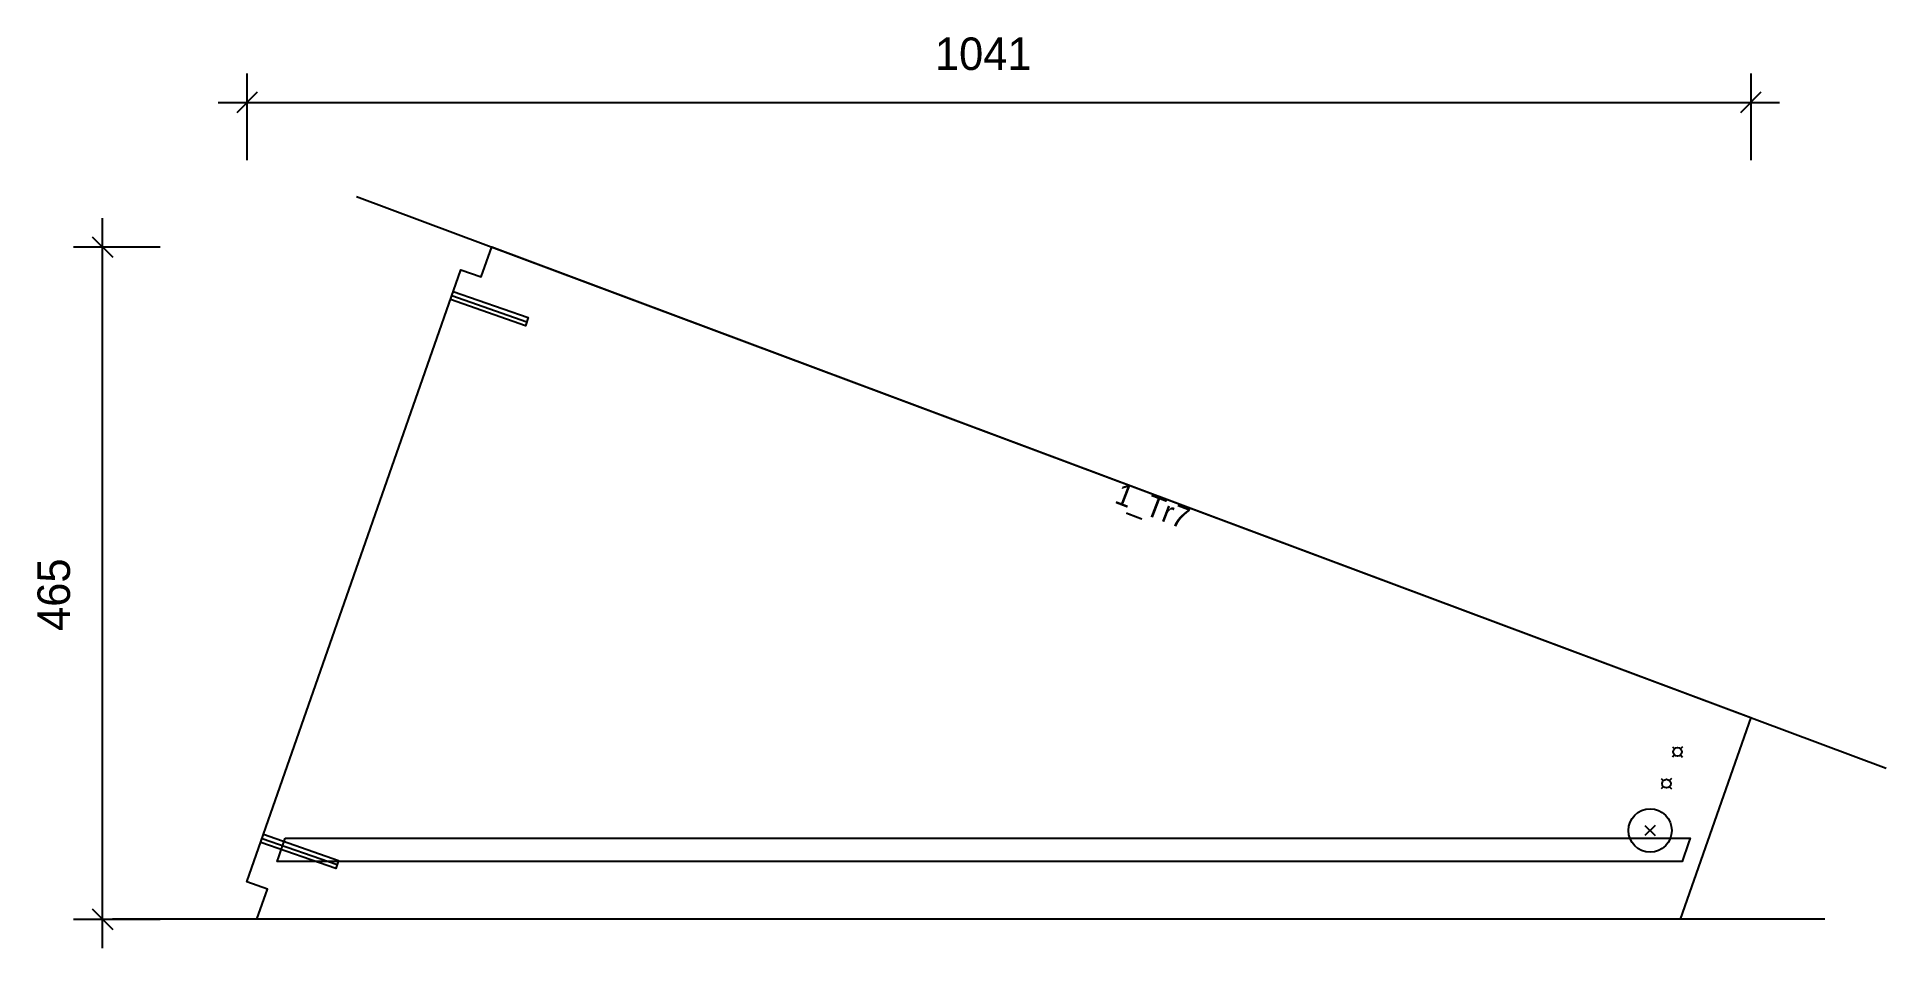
# Model space of a CAD drawing. Header units: millimetres. Extents: x -145 to 1134, y -20 to 611.
import ezdxf
from ezdxf.enums import TextEntityAlignment as Align

# ---------------------------------------------------------------- set-up
doc = ezdxf.new("R2010")
doc.units = ezdxf.units.MM
for name, color, linetype in [('CONTOUR', 7, 'CONTINUOUS'), ('CUT_RISER', 7, 'CONTINUOUS'), ('DIMLINES', 7, 'CONTINUOUS'), ('DIMLINESTEXT', 7, 'CONTINUOUS'), ('DRILLINGSOTHER', 7, 'CONTINUOUS'), ('DRILLINGSSIDE', 7, 'CONTINUOUS'), ('EXTRATREADBACKPROFILELINES', 7, 'CONTINUOUS'), ('EXTRATREADBACKPROFILELINESTEXT', 7, 'CONTINUOUS'), ('EXTRATREADFRONTPROFILELINES', 7, 'CONTINUOUS')]:
    doc.layers.add(name, color=color, linetype=linetype)

msp = doc.modelspace()

# ---------------------------------------------------------------- linework, layer by layer
at = {"layer": 'CONTOUR', "color": 0, "linetype": '0'}
msp.add_lwpolyline([(1040.734, 139.482), (992.012, 0), (6.906, 0), (14.161, 20.769), (0, 25.716), (148.008, 449.432), (162.169, 444.485), (169.424, 465.255), (1040.734, 139.482)], dxfattribs=at)
at = {"layer": 'CUT_RISER', "color": 1, "linetype": '1'}
msp.add_lwpolyline([(26.467, 56), (34.467, 56), (68.624, 56), (102.781, 56), (136.938, 56), (171.095, 56), (205.252, 56), (239.409, 56), (273.566, 56), (307.723, 56), (341.88, 56), (376.037, 56), (410.194, 56), (444.351, 56), (478.508, 56), (512.665, 56), (520.665, 56), (554.822, 56), (588.979, 56), (623.135, 56), (657.292, 56), (691.449, 56), (725.606, 56), (759.763, 56), (793.92, 56), (828.077, 56), (862.234, 56), (896.391, 56), (930.548, 56), (964.705, 56), (998.862, 56), (997.744, 52.8), (993.273, 40), (985.273, 40), (953.126, 40), (920.98, 40), (888.833, 40), (856.687, 40), (824.541, 40), (792.394, 40), (760.248, 40), (728.101, 40), (695.955, 40), (663.808, 40), (631.662, 40), (599.515, 40), (567.369, 40), (535.222, 40), (503.076, 40), (470.929, 40), (438.783, 40), (406.636, 40), (374.49, 40), (342.343, 40), (310.197, 40), (278.05, 40), (245.904, 40), (213.757, 40), (181.611, 40), (149.464, 40), (117.318, 40), (85.171, 40), (53.025, 40), (20.878, 40), (21.996, 43.2), (26.467, 56)], dxfattribs=at)
at = {"layer": 'DIMLINES', "color": 0}
for p, q in [((0, 585.255), (0, 525.255)), ((1040.734, 585.255), (1040.734, 525.255)), ((-20, 565.255), (1060.734, 565.255)), ((7.071, 572.326), (-7.071, 558.183)), ((1047.805, 572.326), (1033.663, 558.183)), ((-100, -20), (-100, 485.255)), ((-120, 465.255), (-60, 465.255)), ((-107.071, 472.326), (-92.929, 458.183)), ((-120, 0), (-60, 0)), ((-107.071, 7.071), (-92.929, -7.071))]:
    msp.add_line(p, q, dxfattribs=at)
at = {"layer": 'DRILLINGSOTHER', "color": 3}
for p, q in [((986.533, 119.267), (987.947, 117.852)), ((993.603, 119.267), (992.189, 117.852)), ((987.946, 113.61), (986.532, 112.195)), ((992.188, 113.61), (993.602, 112.195)), ((980.272, 91.641), (978.858, 90.227)), ((978.859, 97.298), (980.273, 95.884)), ((984.514, 91.641), (985.928, 90.227)), ((985.929, 97.298), (984.515, 95.884)), ((974.612, 64.9), (967.541, 57.828)), ((967.542, 64.9), (974.611, 57.828))]:
    msp.add_line(p, q, dxfattribs=at)
for centre, radius in [((990.067, 115.731), 3), ((982.394, 93.762), 3), ((971.077, 61.364), 15)]:
    msp.add_circle(centre, radius, dxfattribs=at)
at = {"layer": 'DRILLINGSSIDE', "color": 3}
for p, q in [((141.786, 431.618), (193.709, 413.48)), ((10.544, 55.9), (62.467, 37.762))]:
    msp.add_line(p, q, dxfattribs=at)
at = {"layer": 'DRILLINGSSIDE', "color": 3, "linetype": '3'}
for points in [[(142.775, 434.45), (194.698, 416.313), (192.72, 410.648), (140.796, 428.786)], [(11.533, 58.732), (63.456, 40.595), (61.478, 34.93), (9.554, 53.068)]]:
    msp.add_lwpolyline(points, dxfattribs=at)
at = {"layer": 'EXTRATREADBACKPROFILELINES', "color": 2}
msp.add_line((75.757, 500.276), (1134.401, 104.461), dxfattribs=at)
at = {"layer": 'EXTRATREADFRONTPROFILELINES', "color": 2}
msp.add_line((1092.012, 0), (-93.094, 0), dxfattribs=at)

# ---------------------------------------------------------------- texts
at = {"layer": 'DIMLINESTEXT'}
msp.add_text('1041', height=22.5, dxfattribs=at).set_placement((476.119, 610.255), align=Align.TOP_LEFT)
msp.add_text('465', height=22.5, rotation=90, dxfattribs=at).set_placement((-145, 199.442), align=Align.TOP_LEFT)
at = {"layer": 'EXTRATREADBACKPROFILELINESTEXT'}
msp.add_text('1_Tr7', height=15, rotation=339, dxfattribs=at).set_placement((605.079, 302.368), align=Align.TOP_LEFT)

doc.saveas('drawing.dxf')
